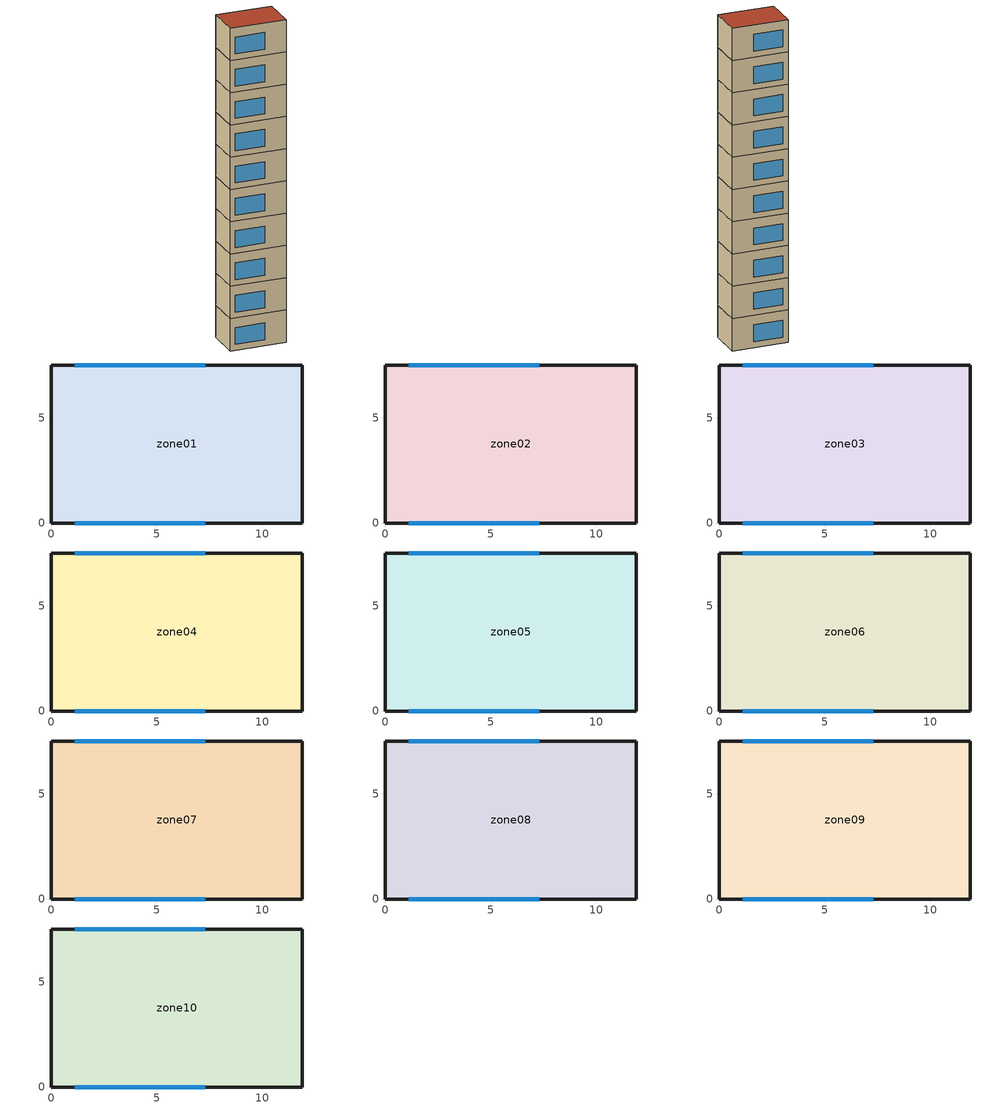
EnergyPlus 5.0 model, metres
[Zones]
zone01
 floor ground (GROUND_FLOOR): 11.9,7.5 11.9,0 0,0 0,7.5 z0
 wall outside (EXT_WALL): 11.9,0 11.9,7.5 0,7.5 0,0 11.9,0 z0:6.9
 window (EXT_WINDOW1): 1.1,0 7.3,0 / 7.3,7.5 1.1,7.5 z1.25:4.85
 ceiling to zone02 (ADJ_CEILING): 0,7.5 0,0 11.9,0 11.9,7.5 z6.9
zone02
 floor to zone01 (ADJ_CEILING): 11.9,7.5 11.9,0 0,0 0,7.5 z6.9
 wall outside (EXT_WALL): 11.9,0 11.9,7.5 0,7.5 0,0 11.9,0 z6.9:13.8
 window (EXT_WINDOW1): 1.1,0 7.3,0 / 7.3,7.5 1.1,7.5 z8.15:11.75
 ceiling to zone03 (ADJ_CEILING): 0,7.5 0,0 11.9,0 11.9,7.5 z13.8
zone03
 floor to zone02 (ADJ_CEILING): 11.9,7.5 11.9,0 0,0 0,7.5 z13.8
 wall outside (EXT_WALL): 11.9,0 11.9,7.5 0,7.5 0,0 11.9,0 z13.8:20.7
 window (EXT_WINDOW1): 1.1,0 7.3,0 / 7.3,7.5 1.1,7.5 z15.05:18.65
 ceiling to zone04 (ADJ_CEILING): 0,7.5 0,0 11.9,0 11.9,7.5 z20.7
zone04
 floor to zone03 (ADJ_CEILING): 11.9,7.5 11.9,0 0,0 0,7.5 z20.7
 wall outside (EXT_WALL): 11.9,0 11.9,7.5 0,7.5 0,0 11.9,0 z20.7:27.6
 window (EXT_WINDOW1): 1.1,0 7.3,0 / 7.3,7.5 1.1,7.5 z21.95:25.55
 ceiling to zone05 (ADJ_CEILING): 0,7.5 0,0 11.9,0 11.9,7.5 z27.6
zone05
 floor to zone04 (ADJ_CEILING): 11.9,7.5 11.9,0 0,0 0,7.5 z27.6
 wall outside (EXT_WALL): 11.9,0 11.9,7.5 0,7.5 0,0 11.9,0 z27.6:34.5
 window (EXT_WINDOW1): 1.1,0 7.3,0 / 7.3,7.5 1.1,7.5 z28.85:32.45
 ceiling to zone06 (ADJ_CEILING): 0,7.5 0,0 11.9,0 11.9,7.5 z34.5
zone06
 floor to zone05 (ADJ_CEILING): 11.9,7.5 11.9,0 0,0 0,7.5 z34.5
 wall outside (EXT_WALL): 11.9,0 11.9,7.5 0,7.5 0,0 11.9,0 z34.5:41.4
 window (EXT_WINDOW1): 1.1,0 7.3,0 / 7.3,7.5 1.1,7.5 z35.75:39.35
 ceiling to zone07 (ADJ_CEILING): 0,7.5 0,0 11.9,0 11.9,7.5 z41.4
zone07
 floor to zone06 (ADJ_CEILING): 11.9,7.5 11.9,0 0,0 0,7.5 z41.4
 wall outside (EXT_WALL): 11.9,0 11.9,7.5 0,7.5 0,0 11.9,0 z41.4:48.3
 window (EXT_WINDOW1): 1.1,0 7.3,0 / 7.3,7.5 1.1,7.5 z42.65:46.25
 ceiling to zone08 (ADJ_CEILING): 0,7.5 0,0 11.9,0 11.9,7.5 z48.3
zone08
 floor to zone07 (ADJ_CEILING): 11.9,7.5 11.9,0 0,0 0,7.5 z48.3
 wall outside (EXT_WALL): 11.9,0 11.9,7.5 0,7.5 0,0 11.9,0 z48.3:55.2
 window (EXT_WINDOW1): 1.1,0 7.3,0 / 7.3,7.5 1.1,7.5 z49.55:53.15
 ceiling to zone09 (ADJ_CEILING): 0,7.5 0,0 11.9,0 11.9,7.5 z55.2
zone09
 floor to zone08 (ADJ_CEILING): 11.9,7.5 11.9,0 0,0 0,7.5 z55.2
 wall outside (EXT_WALL): 11.9,0 11.9,7.5 0,7.5 0,0 11.9,0 z55.2:62.1
 window (EXT_WINDOW1): 1.1,0 7.3,0 / 7.3,7.5 1.1,7.5 z56.45:60.05
 ceiling to zone10 (ADJ_CEILING): 0,7.5 0,0 11.9,0 11.9,7.5 z62.1
zone10
 floor to zone09 (ADJ_CEILING): 11.9,7.5 11.9,0 0,0 0,7.5 z62.1
 wall outside (EXT_WALL): 11.9,0 11.9,7.5 0,7.5 0,0 11.9,0 z62.1:69
 window (EXT_WINDOW1): 1.1,0 7.3,0 / 7.3,7.5 1.1,7.5 z63.35:66.95
 roof outside (EXT_ROOF): 0,7.5 0,0 11.9,0 11.9,7.5 z69
[Building]
TRNSYS18: North Axis {deg}=0; Terrain=City; Loads Convergence Tolerance Value=0; Temperature Convergence Tolerance Value {deltaC}=0; Solar Distribution=FullInteriorAndExterior; Maximum Number of Warmup Days=0
[Site:Location]
not used: Latitude {deg}=0; Longitude {deg}=0; Time Zone {hr}=0; Elevation {m}=0
[Construction]
GROUND_FLOOR; EXT_WALL; EXT_ROOF; ADJ_CEILING; EXT_WINDOW1: 
[WindowProperty:ShadingControl]
ESHADE=0; ISHADE=INPUT 1*MAX_ISHADE : SHADECNTRL=ISHADE_INTERNAL
[SurfaceProperty:OtherSideCoefficients]
BOUNDARY=IDENTICAL; BOUNDARY=INPUT 1*TBOUNDARY; BOUNDARY=INPUT 1*TBOUNDARY_2; BOUNDARY=INPUT 1*TBOUNDARY_3; BOUNDARY=INPUT 1*TGROUND; BOUNDARY=20; BOUNDARY=15
[Zone] Multiplier=1
zone01; zone02; zone03; zone04; zone05; zone06; zone07; zone08; zone09; zone10
